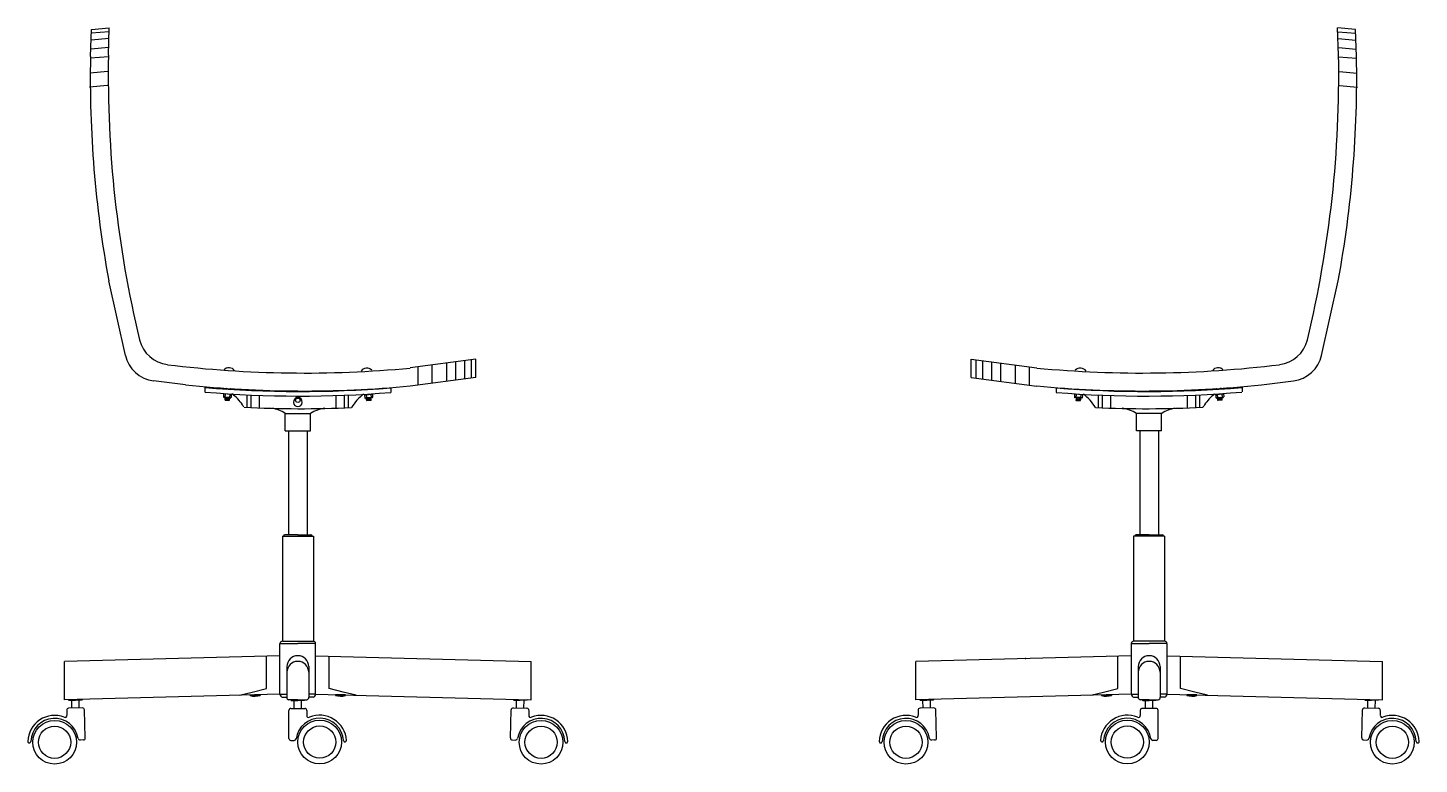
# Model space of a CAD drawing. Header units: centimetres. Extents: x 2174 to 3372, y 1015 to 1247.
# Drawn here: x 2388.8 to 2528.9, y 1172.4 to 1246.5 of the extents above; entities that cross this region are included whole.
import ezdxf

# ---------------------------------------------------------------- set-up
doc = ezdxf.new("R2010")
doc.units = ezdxf.units.CM
doc.layers.get('0').update_dxf_attribs({"color": 94})
doc.layers.add('ferramenta', color=211, linetype='Continuous')

msp = doc.modelspace()

# ---------------------------------------------------------------- linework, layer by layer
for p, q in [((2395.13, 1243.64), (2395.22, 1246.38)), ((2397, 1245.46), (2395.19, 1245.31)), ((2397.02, 1246.15), (2395.21, 1245.99)), ((2395.22, 1246.38), (2397.03, 1246.54)), ((2396.94, 1243.8), (2397.03, 1246.54)), ((2520.79, 1243.8), (2520.7, 1246.54)), ((2522.51, 1246.38), (2520.7, 1246.54)), ((2520.71, 1246.15), (2522.52, 1245.99)), ((2520.74, 1245.46), (2522.54, 1245.31)), ((2522.6, 1243.64), (2522.51, 1246.38)), ((2396.97, 1244.55), (2395.16, 1244.39)), ((2520.77, 1244.55), (2522.57, 1244.39)), ((2396.94, 1243.63), (2395.13, 1243.48)), ((2520.8, 1243.63), (2522.61, 1243.48)), ((2396.89, 1242.14), (2395.08, 1241.99)), ((2520.85, 1242.14), (2522.65, 1241.99)), ((2396.84, 1240.73), (2395.03, 1240.57)), ((2520.89, 1240.73), (2522.7, 1240.57)), ((2398.65, 1213.56), (2396.98, 1221.08)), ((2519.09, 1213.56), (2520.76, 1221.08)), ((2433.92, 1213.17), (2427.33, 1212.3)), ((2433.92, 1211.35), (2433.92, 1213.17)), ((2483.81, 1213.17), (2490.4, 1212.3)), ((2483.81, 1211.35), (2483.81, 1213.17)), ((2428.09, 1212.4), (2428.09, 1210.58)), ((2429.49, 1212.58), (2429.49, 1210.77)), ((2430.97, 1212.78), (2430.97, 1210.96)), ((2431.88, 1212.9), (2431.88, 1211.08)), ((2432.79, 1213.02), (2432.79, 1211.21)), ((2433.47, 1213.11), (2433.47, 1211.3)), ((2484.26, 1213.11), (2484.26, 1211.3)), ((2484.94, 1213.02), (2484.94, 1211.21)), ((2485.85, 1212.9), (2485.85, 1211.08)), ((2486.76, 1212.78), (2486.76, 1210.96)), ((2488.24, 1212.58), (2488.24, 1210.77)), ((2489.65, 1212.4), (2489.65, 1210.58)), ((2404.69, 1210.61), (2401.47, 1211)), ((2433.92, 1211.35), (2427.33, 1210.48)), ((2483.81, 1211.35), (2490.4, 1210.48)), ((2513.04, 1210.61), (2516.26, 1211))]:
    msp.add_line(p, q)
for centre, radius, start, end in [((2508.44, 1241.54), 113.33, 178.9385, 190.4036), ((2510.25, 1241.7), 113.33, 178.9385, 193.5572), ((2407.48, 1241.7), 113.33, 346.4428, 1.0615), ((2409.29, 1241.54), 113.33, 349.5964, 1.0615), ((2403.29, 1215.91), 3.3, 193.5572, 263.0254), ((2514.44, 1215.91), 3.3, 276.9746, 346.4428), ((2401.87, 1214.28), 3.3, 192.5301, 263.1113), ((2515.86, 1214.28), 3.3, 276.8887, 347.4699), ((2416.65, 1325.12), 113.33, 263.0254, 275.4091), ((2501.08, 1325.12), 113.33, 264.5909, 276.9746), ((2416.65, 1323.31), 113.33, 263.9441, 275.4091), ((2501.08, 1323.31), 113.33, 264.5909, 276.0559)]:
    msp.add_arc(centre, radius, start, end)
at = {"layer": 'ferramenta'}
for p, q in [((2406.66, 1210.33), (2406.66, 1209.88)), ((2511.07, 1210.33), (2511.07, 1209.88)), ((2408.48, 1209.68), (2408.48, 1209.74)), ((2409.36, 1209.62), (2408.48, 1209.68)), ((2408.53, 1209.68), (2408.51, 1209.38)), ((2408.67, 1209.37), (2408.51, 1209.38)), ((2409.25, 1209.29), (2408.55, 1209.33)), ((2408.69, 1209.67), (2408.67, 1209.37)), ((2409.13, 1209.34), (2408.67, 1209.37)), ((2408.68, 1209.14), (2409.13, 1209.19)), ((2408.68, 1209.07), (2409.12, 1209.11)), ((2408.68, 1209.07), (2409.07, 1209.04)), ((2408.69, 1209.3), (2408.82, 1209.32)), ((2408.69, 1209.22), (2409.13, 1209.27)), ((2408.76, 1210.24), (2408.82, 1210.25)), ((2408.83, 1210.17), (2409.2, 1210.21)), ((2409.15, 1209.64), (2409.13, 1209.34)), ((2409.29, 1209.32), (2409.13, 1209.34)), ((2409.31, 1209.62), (2409.29, 1209.32)), ((2409.37, 1209.68), (2409.36, 1209.62)), ((2410.9, 1208.33), (2410.9, 1209.6)), ((2411.32, 1208.31), (2411.32, 1209.58)), ((2412.15, 1208.28), (2412.15, 1209.55)), ((2419.86, 1208.26), (2419.86, 1209.53)), ((2420.7, 1208.3), (2420.7, 1209.57)), ((2421.11, 1208.32), (2421.11, 1209.58)), ((2422.68, 1209.66), (2422.68, 1209.6)), ((2422.68, 1209.6), (2423.57, 1209.65)), ((2422.73, 1209.6), (2422.75, 1209.3)), ((2422.75, 1209.3), (2422.91, 1209.31)), ((2422.8, 1209.26), (2423.5, 1209.31)), ((2422.9, 1209.61), (2422.91, 1209.31)), ((2422.91, 1209.31), (2423.38, 1209.34)), ((2423.36, 1209.2), (2422.91, 1209.24)), ((2423.36, 1209.12), (2422.92, 1209.17)), ((2423.37, 1209.04), (2422.92, 1209.09)), ((2423.37, 1209.04), (2422.97, 1209.01)), ((2423.21, 1210.14), (2423.06, 1210.16)), ((2423.35, 1209.27), (2423.23, 1209.29)), ((2423.36, 1209.64), (2423.38, 1209.34)), ((2423.38, 1209.34), (2423.54, 1209.35)), ((2423.52, 1209.65), (2423.54, 1209.35)), ((2423.57, 1209.65), (2423.57, 1209.71)), ((2425.36, 1210.3), (2425.36, 1209.84)), ((2492.37, 1210.3), (2492.37, 1209.84)), ((2494.16, 1209.65), (2494.17, 1209.71)), ((2495.05, 1209.6), (2494.16, 1209.65)), ((2494.21, 1209.65), (2494.19, 1209.35)), ((2494.35, 1209.34), (2494.19, 1209.35)), ((2494.93, 1209.26), (2494.23, 1209.31)), ((2494.37, 1209.64), (2494.35, 1209.34)), ((2494.82, 1209.31), (2494.35, 1209.34)), ((2494.37, 1209.12), (2494.81, 1209.17)), ((2494.37, 1209.04), (2494.81, 1209.09)), ((2494.37, 1209.04), (2494.76, 1209.01)), ((2494.38, 1209.27), (2494.51, 1209.29)), ((2494.38, 1209.2), (2494.82, 1209.24)), ((2494.52, 1210.14), (2494.67, 1210.16)), ((2494.84, 1209.61), (2494.82, 1209.31)), ((2494.98, 1209.3), (2494.82, 1209.31)), ((2495, 1209.6), (2494.98, 1209.3)), ((2495.05, 1209.66), (2495.05, 1209.6)), ((2496.62, 1208.32), (2496.62, 1209.58)), ((2497.03, 1208.3), (2497.03, 1209.57)), ((2497.87, 1208.26), (2497.87, 1209.53)), ((2505.58, 1208.28), (2505.58, 1209.55)), ((2506.41, 1208.31), (2506.41, 1209.58)), ((2506.83, 1208.33), (2506.83, 1209.6)), ((2508.36, 1209.68), (2508.37, 1209.62)), ((2508.37, 1209.62), (2509.26, 1209.68)), ((2508.42, 1209.62), (2508.44, 1209.32)), ((2508.44, 1209.32), (2508.6, 1209.34)), ((2508.49, 1209.29), (2509.18, 1209.33)), ((2508.91, 1210.17), (2508.53, 1210.21)), ((2508.58, 1209.64), (2508.6, 1209.34)), ((2508.6, 1209.34), (2509.06, 1209.37)), ((2509.04, 1209.22), (2508.6, 1209.27)), ((2509.05, 1209.14), (2508.6, 1209.19)), ((2509.05, 1209.07), (2508.61, 1209.11)), ((2509.05, 1209.07), (2508.66, 1209.04)), ((2508.97, 1210.24), (2508.91, 1210.25)), ((2509.04, 1209.3), (2508.91, 1209.32)), ((2509.04, 1209.67), (2509.06, 1209.37)), ((2509.06, 1209.37), (2509.23, 1209.38)), ((2509.2, 1209.68), (2509.23, 1209.38)), ((2509.26, 1209.68), (2509.25, 1209.74)), ((2414.75, 1207.73), (2417.27, 1207.73)), ((2414.75, 1205.96), (2414.75, 1207.73)), ((2417.27, 1205.96), (2417.27, 1207.73)), ((2502.98, 1207.73), (2500.46, 1207.73)), ((2500.46, 1205.96), (2500.46, 1207.73)), ((2502.98, 1205.96), (2502.98, 1207.73)), ((2414.75, 1205.96), (2417.27, 1205.96)), ((2415.07, 1205.96), (2415.07, 1195.51)), ((2416.94, 1205.96), (2416.94, 1195.51)), ((2502.98, 1205.96), (2500.46, 1205.96)), ((2500.79, 1205.96), (2500.79, 1195.51)), ((2502.66, 1205.96), (2502.66, 1195.51)), ((2414.45, 1195.38), (2417.57, 1195.38)), ((2414.45, 1195.38), (2414.45, 1184.8)), ((2416.01, 1195.51), (2414.69, 1195.51)), ((2416.01, 1195.51), (2417.33, 1195.51)), ((2417.57, 1195.38), (2417.57, 1184.8)), ((2503.28, 1195.38), (2500.16, 1195.38)), ((2500.16, 1195.38), (2500.16, 1184.8)), ((2501.72, 1195.51), (2500.41, 1195.51)), ((2501.72, 1195.51), (2503.04, 1195.51)), ((2503.28, 1195.38), (2503.28, 1184.8)), ((2414.21, 1184.56), (2416.01, 1184.56)), ((2414.21, 1179.47), (2414.21, 1184.56)), ((2414.45, 1184.8), (2417.57, 1184.8)), ((2417.8, 1184.56), (2416.01, 1184.56)), ((2417.8, 1179.47), (2417.8, 1184.56)), ((2499.93, 1184.56), (2501.72, 1184.56)), ((2499.93, 1179.47), (2499.93, 1184.56)), ((2503.28, 1184.8), (2500.16, 1184.8)), ((2503.52, 1184.56), (2501.72, 1184.56)), ((2503.52, 1179.47), (2503.52, 1184.56)), ((2414.21, 1183.33), (2392.51, 1182.76)), ((2392.51, 1178.9), (2392.51, 1182.76)), ((2412.85, 1180.02), (2412.85, 1183.3)), ((2417.8, 1183.33), (2439.51, 1182.76)), ((2419.16, 1180.02), (2419.16, 1183.3)), ((2439.51, 1178.9), (2439.51, 1182.76)), ((2499.93, 1183.33), (2478.22, 1182.76)), ((2478.22, 1178.9), (2478.22, 1182.76)), ((2498.57, 1180.02), (2498.57, 1183.3)), ((2503.52, 1183.33), (2525.22, 1182.76)), ((2504.88, 1180.02), (2504.88, 1183.3)), ((2525.22, 1178.9), (2525.22, 1182.76)), ((2414.9, 1182.23), (2414.9, 1181.66)), ((2414.9, 1181.66), (2414.91, 1179.14)), ((2417.11, 1182.23), (2417.11, 1181.66)), ((2417.11, 1181.66), (2417.11, 1179.14)), ((2500.62, 1182.23), (2500.62, 1181.66)), ((2500.62, 1181.66), (2500.62, 1179.14)), ((2502.83, 1182.23), (2502.83, 1181.66)), ((2502.83, 1181.66), (2502.83, 1179.14)), ((2410.15, 1179.36), (2411.42, 1179.67)), ((2411.42, 1179.67), (2412.85, 1180.02)), ((2420.59, 1179.67), (2419.16, 1180.02)), ((2421.87, 1179.36), (2420.59, 1179.67)), ((2495.86, 1179.36), (2497.14, 1179.67)), ((2497.14, 1179.67), (2498.57, 1180.02)), ((2506.31, 1179.67), (2504.88, 1180.02)), ((2507.58, 1179.36), (2506.31, 1179.67)), ((2414.21, 1179.47), (2392.51, 1178.9)), ((2392.89, 1178.91), (2392.96, 1178.84)), ((2392.96, 1178.84), (2393.61, 1178.86)), ((2393.26, 1178.05), (2393.24, 1178.85)), ((2394.27, 1178.87), (2393.61, 1178.86)), ((2394.01, 1178.07), (2393.98, 1178.87)), ((2394.33, 1178.94), (2394.27, 1178.87)), ((2411.21, 1179.38), (2412.22, 1179.41)), ((2411.21, 1179.32), (2411.21, 1179.38)), ((2411.21, 1179.32), (2412.22, 1179.34)), ((2411.53, 1179.4), (2411.58, 1179.39)), ((2412.22, 1179.41), (2412.22, 1179.34)), ((2414.21, 1179.47), (2414.91, 1179.47)), ((2414.45, 1179.15), (2414.91, 1179.15)), ((2416.01, 1178.9), (2415.11, 1178.9)), ((2415.29, 1178.9), (2415.35, 1178.83)), ((2415.35, 1178.83), (2416.01, 1178.83)), ((2415.63, 1178.03), (2415.63, 1178.83)), ((2416.01, 1178.9), (2416.9, 1178.9)), ((2416.66, 1178.83), (2416.01, 1178.83)), ((2416.38, 1178.03), (2416.38, 1178.83)), ((2416.73, 1178.9), (2416.66, 1178.83)), ((2417.8, 1179.47), (2417.11, 1179.47)), ((2417.57, 1179.15), (2417.11, 1179.15)), ((2417.8, 1179.47), (2439.51, 1178.9)), ((2420.81, 1179.38), (2419.79, 1179.41)), ((2419.79, 1179.41), (2419.79, 1179.34)), ((2420.81, 1179.32), (2419.79, 1179.34)), ((2420.48, 1179.4), (2420.43, 1179.39)), ((2420.81, 1179.38), (2420.81, 1179.32)), ((2437.69, 1178.94), (2437.75, 1178.87)), ((2437.75, 1178.87), (2438.41, 1178.86)), ((2438.01, 1178.07), (2438.03, 1178.87)), ((2439.06, 1178.84), (2438.41, 1178.86)), ((2438.76, 1178.05), (2438.78, 1178.85)), ((2439.12, 1178.91), (2439.06, 1178.84)), ((2499.93, 1179.47), (2478.22, 1178.9)), ((2478.61, 1178.91), (2478.67, 1178.84)), ((2478.67, 1178.84), (2479.33, 1178.86)), ((2478.97, 1178.05), (2478.95, 1178.85)), ((2479.98, 1178.87), (2479.33, 1178.86)), ((2479.72, 1178.07), (2479.7, 1178.87)), ((2480.04, 1178.94), (2479.98, 1178.87)), ((2496.92, 1179.38), (2497.94, 1179.41)), ((2496.92, 1179.38), (2496.93, 1179.32)), ((2496.93, 1179.32), (2497.94, 1179.34)), ((2497.25, 1179.4), (2497.3, 1179.39)), ((2497.94, 1179.41), (2497.94, 1179.34)), ((2499.93, 1179.47), (2500.62, 1179.47)), ((2500.16, 1179.15), (2500.62, 1179.15)), ((2501.72, 1178.9), (2500.83, 1178.9)), ((2501.01, 1178.9), (2501.07, 1178.83)), ((2501.07, 1178.83), (2501.72, 1178.83)), ((2501.35, 1178.03), (2501.35, 1178.83)), ((2501.72, 1178.9), (2502.62, 1178.9)), ((2502.38, 1178.83), (2501.72, 1178.83)), ((2502.1, 1178.03), (2502.1, 1178.83)), ((2502.44, 1178.9), (2502.38, 1178.83)), ((2503.28, 1179.15), (2502.82, 1179.15)), ((2503.52, 1179.47), (2502.83, 1179.47)), ((2503.52, 1179.47), (2525.22, 1178.9)), ((2506.52, 1179.38), (2505.51, 1179.41)), ((2505.51, 1179.41), (2505.51, 1179.34)), ((2506.52, 1179.32), (2505.51, 1179.34)), ((2506.2, 1179.4), (2506.15, 1179.39)), ((2506.52, 1179.32), (2506.52, 1179.38)), ((2523.41, 1178.94), (2523.47, 1178.87)), ((2523.47, 1178.87), (2524.12, 1178.86)), ((2523.73, 1178.07), (2523.75, 1178.87)), ((2524.78, 1178.84), (2524.12, 1178.86)), ((2524.47, 1178.05), (2524.5, 1178.85)), ((2524.84, 1178.91), (2524.78, 1178.84)), ((2392.74, 1177.83), (2392.76, 1177.33)), ((2394.33, 1178.07), (2392.94, 1178.04)), ((2394.61, 1175.05), (2394.53, 1177.88)), ((2415.11, 1175), (2415.11, 1177.83)), ((2415.31, 1178.03), (2416.7, 1178.03)), ((2416.9, 1177.83), (2416.9, 1177.32)), ((2437.41, 1175.05), (2437.48, 1177.88)), ((2437.69, 1178.07), (2439.08, 1178.04)), ((2439.27, 1177.83), (2439.26, 1177.33)), ((2478.46, 1177.83), (2478.47, 1177.33)), ((2480.04, 1178.07), (2478.65, 1178.04)), ((2480.32, 1175.05), (2480.25, 1177.88)), ((2500.83, 1177.83), (2500.83, 1177.32)), ((2502.42, 1178.03), (2501.03, 1178.03)), ((2502.62, 1175), (2502.62, 1177.83)), ((2523.13, 1175.05), (2523.2, 1177.88)), ((2523.41, 1178.07), (2524.79, 1178.04)), ((2524.99, 1177.83), (2524.98, 1177.33)), ((2394.41, 1174.85), (2394.09, 1174.84)), ((2415.31, 1174.8), (2415.63, 1174.8)), ((2437.6, 1174.85), (2437.92, 1174.84)), ((2480.13, 1174.85), (2479.81, 1174.84)), ((2502.42, 1174.8), (2502.1, 1174.8)), ((2523.32, 1174.85), (2523.64, 1174.84))]:
    msp.add_line(p, q, dxfattribs=at)
for centre, radius in [((2416.01, 1209.05), 0.222), ((2391.52, 1174.62), 2.2), ((2418.21, 1174.64), 2.2), ((2440.5, 1174.62), 2.2), ((2477.24, 1174.62), 2.2), ((2499.52, 1174.64), 2.2), ((2526.21, 1174.62), 2.2), ((2391.52, 1174.62), 1.62), ((2418.21, 1174.64), 1.62), ((2440.5, 1174.62), 1.62), ((2477.24, 1174.62), 1.62), ((2499.52, 1174.64), 1.62), ((2526.21, 1174.62), 1.62)]:
    msp.add_circle(centre, radius, dxfattribs=at)
for centre, radius, start, end in [((2409.07, 1211.63), 0.692, 33.7888, 138.5716), ((2422.95, 1211.6), 0.692, 42.3223, 147.1051), ((2494.79, 1211.6), 0.692, 32.8949, 137.6777), ((2508.66, 1211.63), 0.692, 41.4284, 146.2112), ((2416.24, 1323.26), 113.33, 265.1513, 274.6163), ((2501.49, 1323.26), 113.33, 265.3837, 274.8487), ((2416.24, 1322.8), 113.33, 265.1513, 274.6163), ((2408.56, 1209.37), 0.0385, 170.8483, 256.6903), ((2409.24, 1209.32), 0.0385, 275.5334, 1.3754), ((2406.79, 1206.13), 4.4, 33.8702, 53.9283), ((2416.16, 1208.87), 0.572, 105.0407, 183.6771), ((2416.01, 1209.1), 0.222, 354.1853, 185.8147), ((2415.89, 1208.89), 0.544, 353.8673, 77.4149), ((2425.07, 1206.21), 4.22, 125.2742, 149.94), ((2422.8, 1209.3), 0.0385, 178.4112, 264.2531), ((2423.49, 1209.34), 0.0385, 283.0963, 8.9382), ((2501.49, 1322.8), 113.33, 265.3837, 274.8487), ((2494.24, 1209.34), 0.0385, 171.0618, 256.9037), ((2494.93, 1209.3), 0.0385, 275.7469, 1.5888), ((2492.66, 1206.21), 4.22, 30.06, 54.7258), ((2510.94, 1206.13), 4.4, 126.0717, 146.1298), ((2508.49, 1209.32), 0.0385, 178.6246, 264.4666), ((2509.18, 1209.37), 0.0385, 283.3097, 9.1517), ((2406.79, 1206.13), 4.4, 30.3146, 33.8702), ((2416.24, 1321.53), 113.33, 267.1422, 272.6215), ((2412.95, 1205.04), 3.23, 56.1628, 82.0588), ((2416.01, 1208.83), 0.423, 180, 0), ((2419.16, 1204.64), 3.62, 96.6585, 121.5177), ((2501.49, 1321.53), 113.33, 267.3785, 272.8578), ((2498.57, 1204.64), 3.62, 58.4823, 83.3415), ((2504.79, 1205.04), 3.23, 97.9412, 123.8372), ((2510.94, 1206.13), 4.4, 146.1298, 149.6854), ((2414.69, 1195.38), 0.128, 90, 180), ((2417.33, 1195.38), 0.128, 0, 90), ((2500.41, 1195.38), 0.128, 90, 180), ((2503.04, 1195.38), 0.128, 0, 90), ((2414.45, 1184.56), 0.233, 90, 180), ((2417.57, 1184.56), 0.233, 0.0087, 90), ((2500.16, 1184.56), 0.233, 90, 179.9913), ((2503.28, 1184.56), 0.233, 0, 90), ((2416.01, 1182.23), 1.1, 0, 180), ((2416.01, 1181.66), 1.1, 0, 180), ((2501.72, 1182.23), 1.1, 0, 180), ((2501.72, 1181.66), 1.1, 0, 180), ((2411.67, 1180.92), 1.67, 253.8535, 289.1868), ((2414.58, 1179.49), 0.369, 183.4723, 248.4474), ((2415.11, 1179.11), 0.21, 170.5058, 270), ((2416.9, 1179.11), 0.21, 270, 9.5297), ((2417.43, 1179.49), 0.369, 291.5526, 356.5277), ((2420.34, 1180.92), 1.67, 250.8132, 286.1465), ((2497.39, 1180.92), 1.67, 253.8535, 289.1868), ((2500.3, 1179.49), 0.369, 183.4723, 248.4474), ((2500.83, 1179.11), 0.21, 170.4703, 270), ((2502.62, 1179.11), 0.21, 270, 9.4942), ((2503.15, 1179.49), 0.369, 291.5526, 356.5277), ((2506.06, 1180.92), 1.67, 250.8132, 286.1465), ((2391.52, 1174.62), 2.7, 69.018, 178.2468), ((2391.52, 1174.62), 2.4, 9.3272, 177.8457), ((2392.56, 1177.32), 0.2, 249.018, 1.5142), ((2392.94, 1177.84), 0.2, 91.5142, 181.5142), ((2394.33, 1177.87), 0.2, 1.5142, 91.5142), ((2415.31, 1177.83), 0.2, 90, 180), ((2418.21, 1174.64), 2.4, 3.6685, 172.187), ((2416.7, 1177.83), 0.2, 0, 90), ((2417.1, 1177.32), 0.2, 180, 292.4962), ((2418.21, 1174.64), 2.7, 3.2674, 112.4962), ((2437.68, 1177.87), 0.2, 88.4858, 178.4858), ((2440.5, 1174.62), 2.4, 2.1543, 170.6728), ((2439.07, 1177.84), 0.2, 358.4858, 88.4858), ((2439.46, 1177.32), 0.2, 178.4858, 290.982), ((2440.5, 1174.62), 2.7, 1.7532, 110.982), ((2477.24, 1174.62), 2.7, 69.018, 178.2468), ((2477.24, 1174.62), 2.4, 9.3272, 177.8457), ((2478.27, 1177.32), 0.2, 249.018, 1.5142), ((2478.66, 1177.84), 0.2, 91.5142, 181.5142), ((2480.05, 1177.87), 0.2, 1.5142, 91.5142), ((2499.52, 1174.64), 2.7, 67.5038, 176.7326), ((2499.52, 1174.64), 2.4, 7.813, 176.3315), ((2500.63, 1177.32), 0.2, 247.5038, 0), ((2501.03, 1177.83), 0.2, 90, 180), ((2502.42, 1177.83), 0.2, 0, 90), ((2523.4, 1177.87), 0.2, 88.4858, 178.4858), ((2526.21, 1174.62), 2.4, 2.1543, 170.6728), ((2524.79, 1177.84), 0.2, 358.4858, 88.4858), ((2525.18, 1177.32), 0.2, 178.4858, 290.982), ((2526.21, 1174.62), 2.7, 1.7532, 110.982), ((2388.97, 1174.7), 0.147, 174.6014, 1.5142), ((2394.09, 1175.04), 0.2, 189.3272, 271.5142), ((2394.41, 1175.05), 0.2, 271.5142, 1.5142), ((2415.31, 1175), 0.2, 180, 270), ((2415.63, 1175), 0.2, 270, 352.187), ((2420.75, 1174.8), 0.147, 180, 6.9128), ((2437.61, 1175.05), 0.2, 178.4858, 268.4858), ((2437.93, 1175.04), 0.2, 268.4858, 350.6728), ((2443.04, 1174.7), 0.147, 178.4858, 5.3986), ((2474.69, 1174.7), 0.147, 174.6014, 1.5142), ((2479.8, 1175.04), 0.2, 189.3272, 271.5142), ((2480.12, 1175.05), 0.2, 271.5142, 1.5142), ((2496.98, 1174.8), 0.147, 173.0872, 360), ((2502.1, 1175), 0.2, 187.813, 270), ((2502.42, 1175), 0.2, 270, 0), ((2523.33, 1175.05), 0.2, 178.4858, 268.4858), ((2523.65, 1175.04), 0.2, 268.4858, 350.6728), ((2528.76, 1174.7), 0.147, 178.4858, 5.3986)]:
    msp.add_arc(centre, radius, start, end, dxfattribs=at)
at = {"layer": 'ferramenta', "lineweight": 25}
for centre, radius, start, end in [((2408.71, 1209.18), 0.0435, 141.102, 234.9989), ((2408.7, 1209.1), 0.0435, 141.0867, 235.0258), ((2408.71, 1209.26), 0.0435, 141.0788, 235.047), ((2408.81, 1209.1), 0.179, 134.2404, 141.0073), ((2408.8, 1209.02), 0.174, 134.015, 140.9436), ((2408.7, 1209.32), 0.0229, 177.7893, 254.2487), ((2408.82, 1209.18), 0.175, 134.1702, 141.0775), ((2408.78, 1210.2), 0.0435, 141.102, 211.7336), ((2408.79, 1210.28), 0.0435, 213.8674, 235.047), ((2408.89, 1210.11), 0.179, 134.2404, 141.0073), ((2409.08, 1209.09), 0.0481, 261.3766, 32.9833), ((2409.1, 1209.15), 0.0435, 297.2052, 31.1444), ((2409.12, 1209.3), 0.0371, 293.5022, 341.7065), ((2408.99, 1209.16), 0.179, 31.2237, 37.9906), ((2409.11, 1209.23), 0.0435, 297.2321, 31.129), ((2408.99, 1209.08), 0.174, 31.2875, 38.216), ((2409.18, 1210.25), 0.0435, 297.2321, 321.8204), ((2409.06, 1210.1), 0.174, 31.2875, 38.216), ((2409.17, 1210.17), 0.0435, 326.3289, 31.1444), ((2422.86, 1210.14), 0.0435, 176.9718, 213.4019), ((2422.93, 1209.28), 0.0371, 198.0801, 246.2844), ((2422.94, 1209.2), 0.0435, 148.6576, 242.5545), ((2423.05, 1209.13), 0.179, 141.7959, 148.5629), ((2423.05, 1209.06), 0.174, 141.5706, 148.4991), ((2422.94, 1209.13), 0.0435, 148.6422, 242.5814), ((2422.96, 1209.06), 0.0481, 146.8033, 278.41), ((2423.26, 1210.17), 0.0435, 327.9971, 3.4992), ((2423.34, 1209.3), 0.0229, 285.5378, 1.9973), ((2423.23, 1209.15), 0.175, 38.7091, 45.6164), ((2423.33, 1209.23), 0.0435, 304.7396, 38.7078), ((2423.23, 1209.07), 0.179, 38.7793, 45.5462), ((2423.34, 1209.15), 0.0435, 304.7877, 38.6846), ((2423.24, 1208.99), 0.174, 38.843, 45.7716), ((2423.34, 1209.07), 0.0435, 304.7608, 38.6999), ((2494.4, 1209.15), 0.0435, 141.3154, 235.2123), ((2494.39, 1209.07), 0.0435, 141.3001, 235.2392), ((2494.39, 1209.3), 0.0229, 178.0027, 254.4622), ((2494.4, 1209.23), 0.0435, 141.2922, 235.2604), ((2494.5, 1209.07), 0.179, 134.4538, 141.2207), ((2494.49, 1208.99), 0.174, 134.2284, 141.157), ((2494.5, 1209.15), 0.175, 134.3836, 141.2909), ((2494.47, 1210.17), 0.0435, 176.5008, 212.0029), ((2494.77, 1209.06), 0.0481, 261.59, 33.1967), ((2494.79, 1209.2), 0.0435, 297.4455, 31.3424), ((2494.68, 1209.06), 0.174, 31.5009, 38.4294), ((2494.79, 1209.13), 0.0435, 297.4186, 31.3578), ((2494.81, 1209.28), 0.0371, 293.7156, 341.9199), ((2494.68, 1209.13), 0.179, 31.4371, 38.2041), ((2494.87, 1210.14), 0.0435, 326.5981, 3.0282), ((2508.56, 1210.17), 0.0435, 148.8556, 213.6711), ((2508.55, 1210.25), 0.0435, 218.1796, 242.7679), ((2508.67, 1210.1), 0.174, 141.784, 148.7125), ((2508.61, 1209.3), 0.0371, 198.2935, 246.4978), ((2508.62, 1209.23), 0.0435, 148.871, 242.7679), ((2508.74, 1209.16), 0.179, 142.0094, 148.7763), ((2508.74, 1209.08), 0.174, 141.784, 148.7125), ((2508.63, 1209.15), 0.0435, 148.8556, 242.7948), ((2508.65, 1209.09), 0.0481, 147.0167, 278.6234), ((2508.95, 1210.28), 0.0435, 304.953, 326.1326), ((2508.85, 1210.11), 0.179, 38.9927, 45.7596), ((2508.95, 1210.2), 0.0435, 328.2664, 38.898), ((2509.03, 1209.32), 0.0229, 285.7513, 2.2107), ((2508.92, 1209.18), 0.175, 38.9225, 45.8298), ((2509.02, 1209.26), 0.0435, 304.953, 38.9212), ((2508.92, 1209.1), 0.179, 38.9927, 45.7596), ((2509.02, 1209.18), 0.0435, 305.0011, 38.898), ((2508.93, 1209.02), 0.174, 39.0564, 45.985), ((2509.03, 1209.1), 0.0435, 304.9742, 38.9133), ((2411.48, 1179.39), 0.0103, 115.9496, 176.4111), ((2411.93, 1179.4), 0.0159, 15.3827, 51.8411), ((2420.08, 1179.4), 0.0157, 127.8577, 164.9184), ((2420.52, 1179.38), 0.0298, 23.7473, 43.8921), ((2497.22, 1179.38), 0.0298, 136.1079, 156.2527), ((2497.65, 1179.4), 0.0157, 15.0816, 52.1423), ((2505.8, 1179.4), 0.0159, 128.1589, 164.6173), ((2506.25, 1179.39), 0.0103, 3.5889, 64.0504)]:
    msp.add_arc(centre, radius, start, end, dxfattribs=at)
at = {"layer": 'ferramenta'}
msp.add_point((2489.28, 1183.05), dxfattribs=at)

doc.saveas('drawing.dxf')
